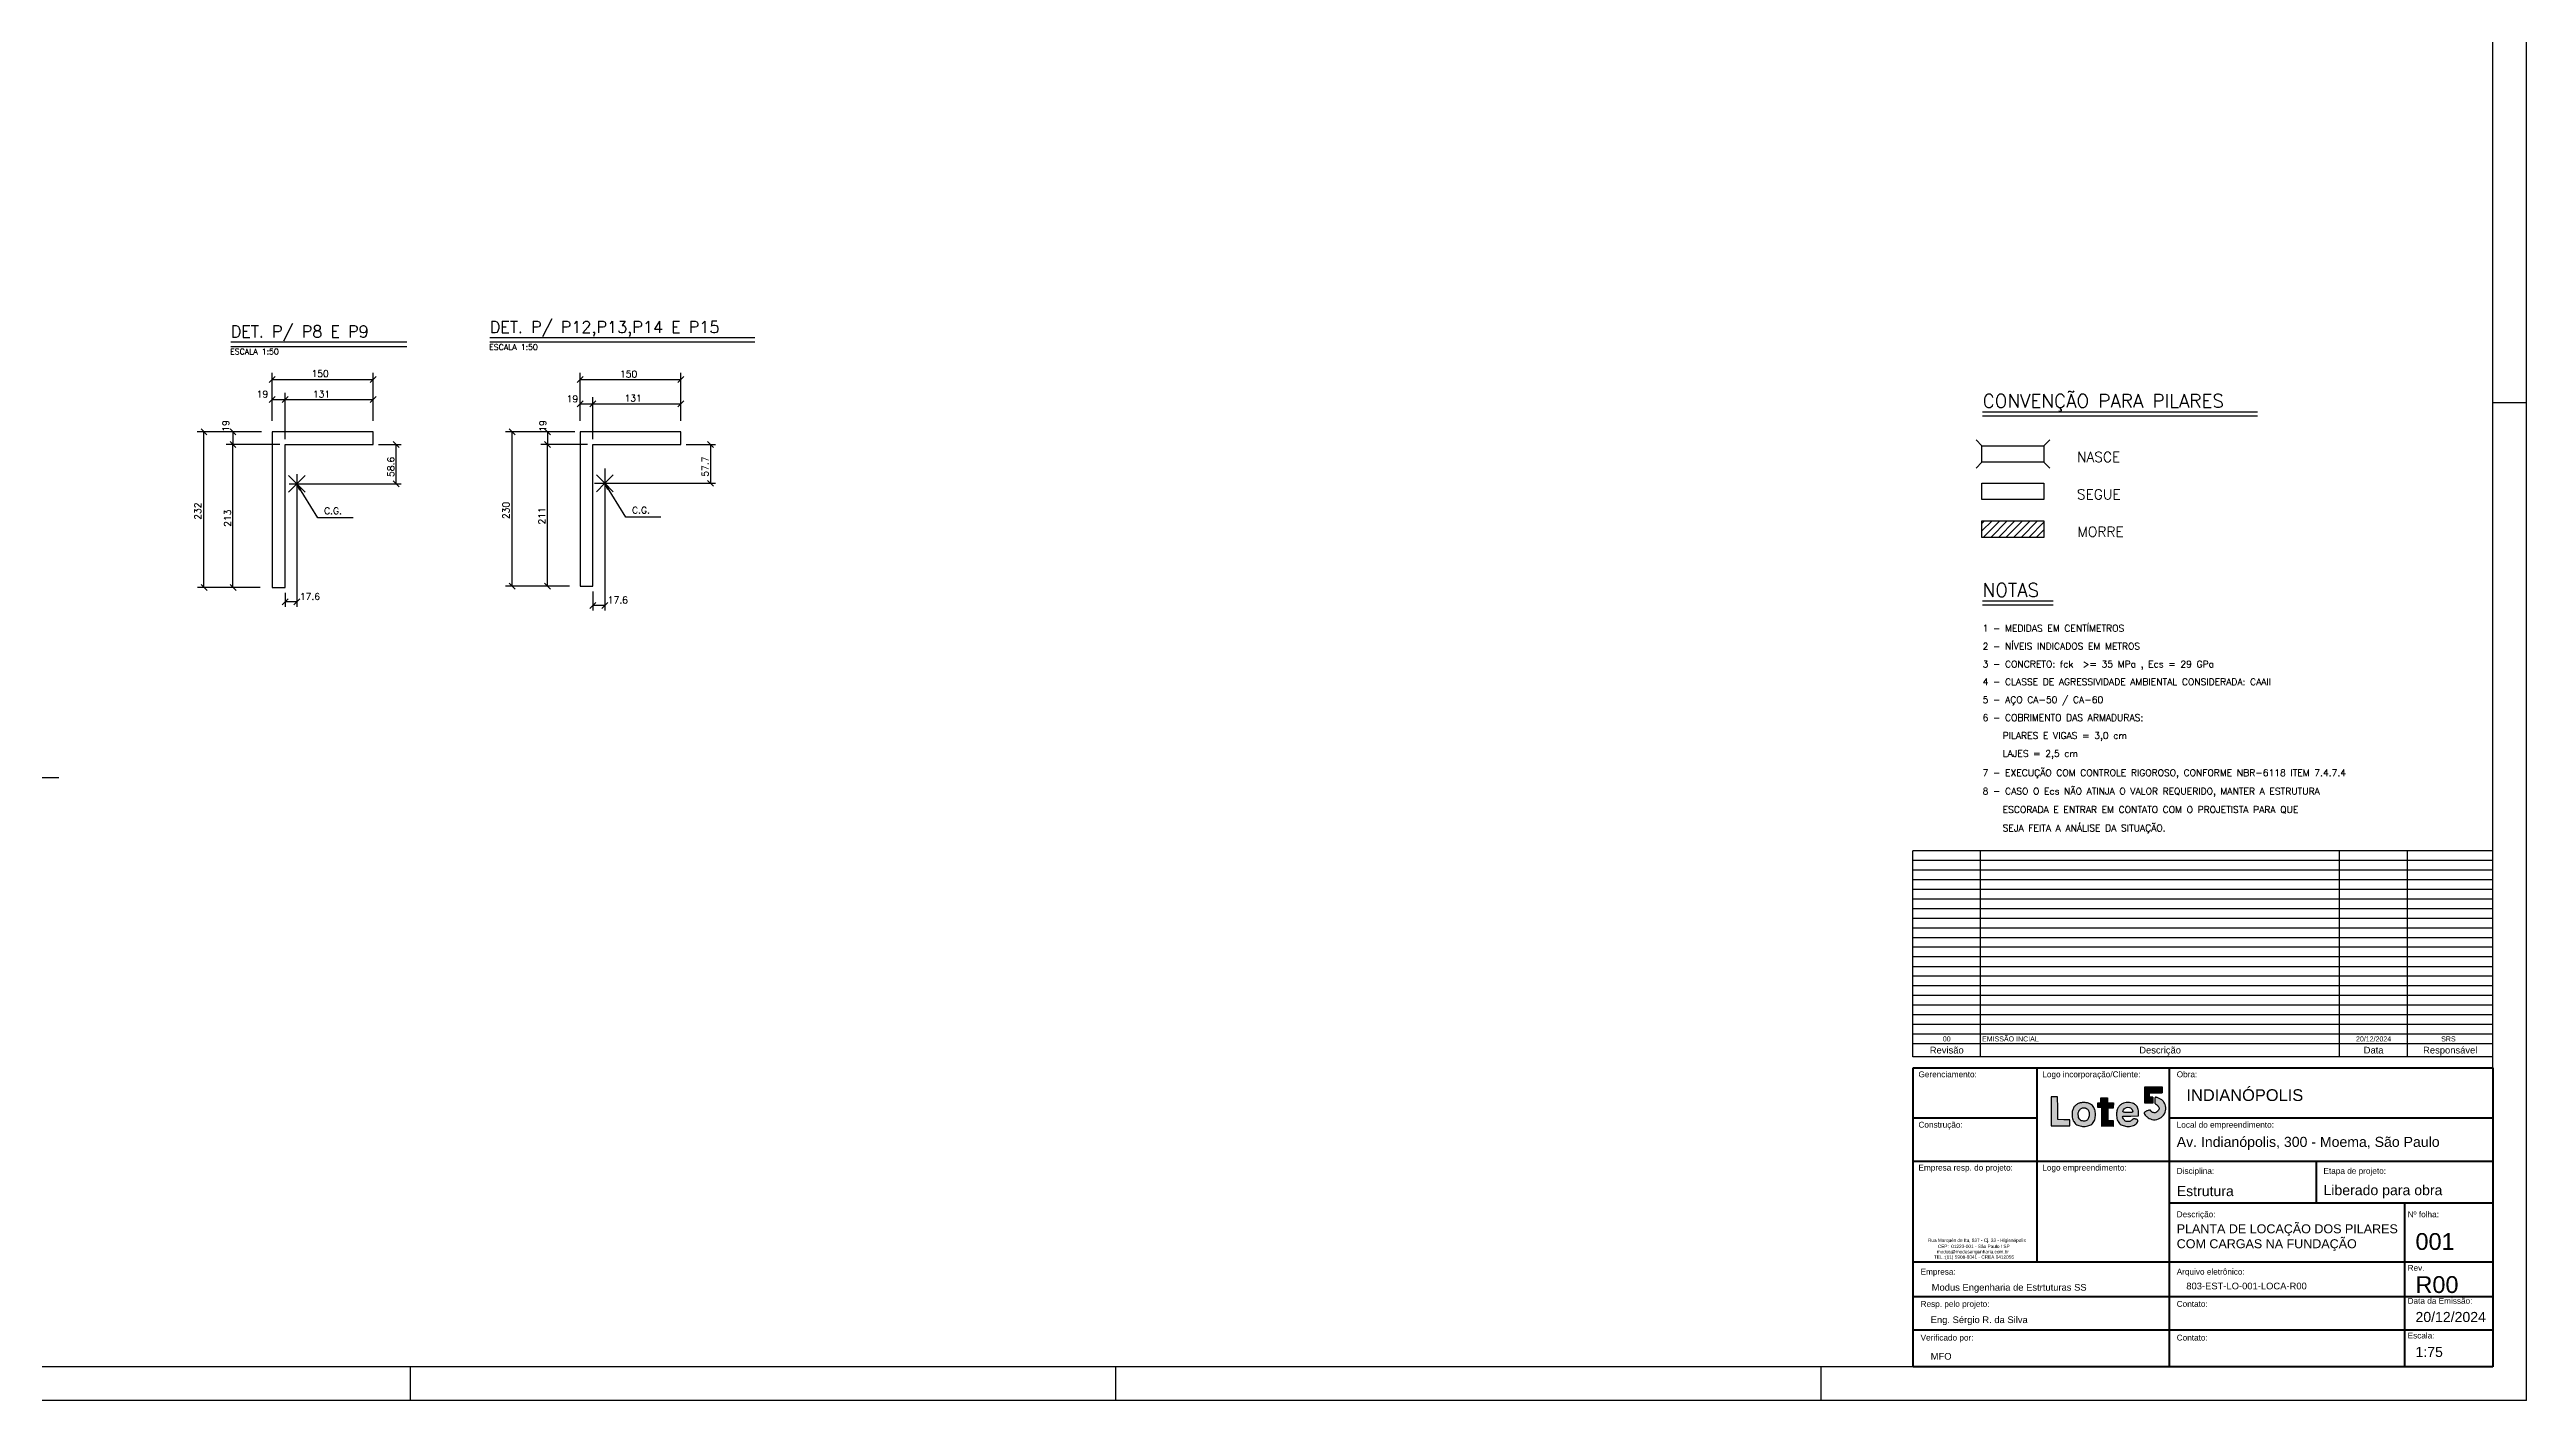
# Model space of a CAD drawing. Extents: x 13140 to 24180, y 0 to 6308.
# Drawn here: x 18649 to 24180, y 0 to 3016 of the extents above; entities that cross this region are included whole.
import ezdxf

# ---------------------------------------------------------------- set-up
doc = ezdxf.new("R2010")
doc.units = 0
doc.header["$LTSCALE"] = 75
doc.header["$MEASUREMENT"] = 0
doc.layers.get('0').update_dxf_attribs({"color": 3, "linetype": 'CONTINUOUS'})
for name, color, linetype in [('212', 3, 'CONTINUOUS'), ('216', 3, 'CONTINUOUS'), ('221', 1, 'CONTINUOUS'), ('222', 6, 'CONTINUOUS'), ('250', 1, 'CONTINUOUS')]:
    doc.layers.add(name, color=color, linetype=linetype)
for name, color, linetype, lineweight in [('A-DETL-THIN', 3, 'CONTINUOUS', 30), ('G-ANNO-TTLB', 6, 'CONTINUOUS', 50), ('G-ANO-TIT', 7, 'CONTINUOUS', 9)]:
    doc.layers.add(name, color=color, linetype=linetype, lineweight=lineweight)
doc.styles.add('Arial_12', font='arial.ttf', dxfattribs={"height": 0.001})
doc.styles.add('Arial_13', font='arial.ttf', dxfattribs={"height": 0.003})
doc.styles.add('Arial_14', font='arial.ttf', dxfattribs={"height": 0.00175})
doc.styles.add('Arial_15', font='arial.ttf', dxfattribs={"height": 0.005})
doc.styles.add('Arial_16', font='arial.ttf', dxfattribs={"height": 0.0035})
doc.styles.add('Arial_17', font='arial.ttf', dxfattribs={"height": 0.0015})
doc.styles.add('Arial_5', font='arial.ttf', dxfattribs={"height": 0.002})
doc.styles.get("Standard").update_dxf_attribs({"font": 'ROMANS.SHX'})

# ---------------------------------------------------------------- blocks, each defined once
blk = doc.blocks.new('lote 5')
at = {"linetype": 'Continuous', "true_color": 0x4554a5}
h = blk.add_hatch(color=175, dxfattribs=at)
h.dxf.hatch_style = 1
h.paths.add_polyline_path([(11, 48), (5.5, 48), (0, 48), (0, 24), (0, 0), (15.5, 0), (31, 0), (31, 5), (31, 9.9), (21.2, 10.2), (11.5, 10.5), (11.2, 29.2)])
h.paths.add_polyline_path([(37.9, 30.8, 0.084936), (35.7, 25.4, 0.054013), (35, 18.7, 0.076254), (36.3, 10.3, 0.121611), (40.1, 4, 0.121091), (46.3, 0.3, 0.075213), (54.8, -1, 0.079274), (63, 0.3, 0.122166), (69.1, 4.1, 0.119298), (72.7, 10.4, 0.073422), (74, 18.9, 0.079741), (72.7, 27.2, 0.113763), (68.8, 33.6, 0.115788), (62.6, 37.5, 0.084778), (54.5, 38.9, 0.027052), (52.7, 38.8, 0.016056), (50.6, 38.5, 0.016045), (48.4, 38.1, 0.026508), (46.7, 37.6, 0.076216), (41.6, 34.8, 0.092554)])
h.paths.add_polyline_path([(50.3, 28.9, -0.127794), (54.5, 30, -0.041315), (55.8, 29.9, -0.029052), (57.3, 29.6, -0.029465), (58.7, 29.1, -0.053017), (59.7, 28.5, -0.174394), (63.1, 23.7, -0.106368), (63.5, 16.8, -0.114375), (61, 10.6, -0.218011), (56.5, 8, -0.062111), (52.1, 8.1, -0.122868), (48.9, 9.4, -0.125878), (46.7, 12, -0.066941), (45.5, 16.1, -0.079418), (45.4, 21.4, -0.106796), (47.1, 25.9, -0.122388)], flags=16)
h = blk.add_hatch(color=175, dxfattribs=at)
h.dxf.hatch_style = 1
h.paths.add_polyline_path([(84.3, -0.7), (103.3, -0.9), (103.3, 8.9), (94.5, 8.9), (94.5, 29.5), (103.5, 29.6), (104.1, 38), (94, 38), (94, 46.6), (83.1, 46.6), (83.1, 38.2), (78, 38.2), (78, 30.3), (84.6, 30.3)])
h = blk.add_hatch(color=175, dxfattribs=at)
h.dxf.hatch_style = 1
h.paths.add_polyline_path([(145.5, 22.7, 0.038669), (145.1, 27.1, 0.075044), (144.1, 30.5, 0.076697), (142.1, 33.4, 0.042002), (138.8, 36.3, 0.103568), (135.5, 37.8, 0.038688), (130.4, 38.6, 0.038727), (125, 38.6, 0.069033), (120.7, 37.6, 0.076395), (115.6, 34.8, 0.090783), (111.9, 30.7, 0.083017), (109.8, 25.2, 0.053063), (109, 18.5, 0.077839), (110.3, 10.2, 0.118578), (114, 4.1, 0.119274), (120.1, 0.3, 0.079352), (128.2, -1, 0.034827), (133.1, -0.7, 0.056094), (137.1, 0.4, 0.06475), (140.3, 2.1, 0.070678), (142.9, 4.6, 0.05252), (144.5, 7.1, 0.188977), (144.6, 8.9, 0.203461), (143.5, 10.3, 0.061382), (140.9, 11.3, 0.028075), (138.8, 11.7, 0.097756), (137.4, 11.6, 0.099528), (136.2, 10.9, 0.029702), (134.7, 9.6, -0.083794), (132.4, 7.9, -0.077181), (129.6, 7.1, -0.07687), (126.7, 7.1, -0.082035), (123.9, 8, -0.102945), (122.4, 9.3, -0.031057), (120.6, 11.9, -0.025111), (119.1, 14.6, -0.415036), (119.6, 15.8, -0.001685), (123.4, 16, -0.005312), (127.7, 16.2, -0.003368), (132.6, 16.3), (145.5, 16.5)])
h.paths.add_polyline_path([(135.6, 22.8, -0.172618), (134.7, 22.3, -0.052233), (132.7, 22.1, -0.004945), (127.7, 22.2, -0.004965), (122.8, 22.4, -0.056436), (120.8, 22.8, -0.196706), (120, 23.4, -0.167259), (119.8, 24.5, -0.166753), (121.7, 28.2, -0.123934), (125.8, 30.5, -0.124843), (130.4, 30.6, -0.170256), (133.9, 28.4, -0.031108), (134.7, 27.2, -0.028485), (135.4, 25.9, -0.029637), (135.9, 24.7, -0.077582), (136, 23.8, -0.175193)], flags=16)
h.paths.add_polyline_path([(172.9, 37.6, 0.143338), (173.6, 36.6, 0.062298), (175, 35.7, -0.052748), (176, 35, -0.029639), (177.2, 34, -0.029212), (178.2, 32.9, -0.041879), (179, 31.7, -0.026096), (179.8, 30.1, -0.101625), (180, 29, -0.101625), (179.8, 27.9, -0.026095), (179, 26.2, -0.071265), (177, 23.6, -0.101562), (174.5, 22.1, -0.11176), (171.9, 21.7, -0.101333), (169.2, 22.4, -0.029919), (168, 23.1, -0.029589), (166.9, 23.9, -0.030964), (166.1, 24.8, -0.091595), (165.7, 25.5, 0.136181), (165.1, 26.2, 0.183723), (164.4, 26.4, 0.06924), (163, 26.1, 0.008384), (160.3, 25.1, 0.02358), (158.4, 24.3, 0.030227), (156.8, 23.3, 0.03105), (155.6, 22.4, 0.166559), (155.2, 21.7, 0.208588), (155.7, 19.5, 0.04086), (158.4, 16.3, 0.042098), (161.9, 13.3, 0.062387), (165.5, 11.4, 0.146494), (176.1, 10.6, 0.142355), (185.5, 15.8, 0.142493), (190.7, 25.1, 0.14685), (189.9, 35.7, 0.073862), (187.8, 39.5, 0.055813), (184.5, 43, 0.054226), (180.3, 45.7, 0.06006), (175.8, 47.4, 0.049988), (174.2, 47.6, 0.271112), (173.5, 47.2, 0.114882), (173.1, 46, 0.007003), (172.8, 42.4, 0.011174), (172.7, 39.1, 0.080533)])
at = {"linetype": 'Continuous', "true_color": 0xadddf7}
h = blk.add_hatch(color=141, dxfattribs=at)
h.dxf.hatch_style = 1
h.paths.add_polyline_path([(185, 54.9), (185, 64.9), (156, 64.9), (156, 37.6), (169.3, 37.6), (169.3, 47.6), (164.2, 47.6), (164.2, 54.9)])
at = {"linetype": 'Continuous'}
for p, q in [((83, 46.6), (94, 46.6)), ((83.1, 38.2), (83.1, 46.6)), ((94, 46.6), (94, 38)), ((156, 37.6), (156, 64.9)), ((156, 64.9), (185, 64.9)), ((164.2, 47.6), (164.2, 54.9)), ((164.2, 54.9), (185, 54.9)), ((169.3, 47.6), (164.2, 47.6)), ((169.3, 47.6), (169.3, 37.6)), ((185, 64.9), (185, 54.9)), ((78, 30.3), (78, 38.2)), ((78, 38.2), (83.1, 38.2)), ((84.6, 30.3), (78, 30.3)), ((84.3, -0.9), (84.6, 30.3)), ((94, 38), (104.1, 38)), ((103.5, 29.6), (94.5, 29.5)), ((94.5, 29.5), (94.5, 8.9)), ((94.5, 8.9), (103.3, 8.9)), ((103.3, 8.9), (103.3, -0.9)), ((104.1, 38), (103.5, 29.6)), ((169.3, 37.6), (156, 37.6)), ((103.3, -0.9), (84.3, -0.7))]:
    blk.add_line(p, q, dxfattribs=at)
blk.add_lwpolyline([(0, 24), (0, 0), (15.5, 0), (31, 0), (31, 5), (31, 9.9), (21.2, 10.2), (11.5, 10.5), (11.2, 29.2), (11, 48), (5.5, 48), (0, 48)], close=True)
for points in [[(172.8, 42.4, 0.011176), (172.7, 39.1, 0.080533), (172.9, 37.6, 0.143338), (173.6, 36.6, 0.062298), (175, 35.7, -0.052748), (176, 35, -0.029614), (177.2, 34, -0.029236), (178.2, 32.9, -0.041879), (179, 31.7, -0.026096), (179.8, 30.1, -0.101625), (180, 29, -0.101625), (179.8, 27.9, -0.026096), (179, 26.2, -0.071264), (177, 23.6, -0.101562), (174.5, 22.1, -0.11176), (171.9, 21.7, -0.101332), (169.2, 22.4, -0.029919), (168, 23.1, -0.029589), (166.9, 23.9, -0.030964), (166.1, 24.8, -0.091595), (165.7, 25.5, 0.136181), (165.1, 26.2, 0.183723), (164.4, 26.4, 0.06924), (163, 26.1, 0.008384), (160.3, 25.1, 0.023581), (158.4, 24.3, 0.030227), (156.8, 23.3, 0.03105), (155.6, 22.4, 0.166559), (155.2, 21.7, 0.208588), (155.7, 19.5, 0.04086), (158.4, 16.3, 0.042098), (161.9, 13.3, 0.062386), (165.5, 11.4, 0.146494), (176.1, 10.6, 0.142355), (185.5, 15.8, 0.142493), (190.7, 25.1, 0.14685), (189.9, 35.7, 0.073863), (187.8, 39.5, 0.055813), (184.5, 43, 0.054226), (180.3, 45.7, 0.06006), (175.8, 47.4, 0.049987), (174.2, 47.6, 0.271111), (173.5, 47.2, 0.114883), (173.1, 46, 0.007002)], [(46.7, 37.6, 0.076216), (41.6, 34.8, 0.092553), (37.9, 30.8, 0.084937), (35.7, 25.4, 0.054013), (35, 18.7, 0.076254), (36.3, 10.3, 0.12161), (40.1, 4, 0.121091), (46.3, 0.3, 0.075213), (54.8, -1, 0.079274), (63, 0.3, 0.122165), (69.1, 4.1, 0.119298), (72.7, 10.4, 0.073422), (74, 18.9, 0.079741), (72.7, 27.2, 0.113746), (68.8, 33.6, 0.115805), (62.6, 37.5, 0.084778), (54.5, 38.9, 0.027052), (52.7, 38.8, 0.016056), (50.6, 38.5, 0.016045), (48.4, 38.1, 0.026508)], [(59.7, 28.5, -0.174394), (63.1, 23.7, -0.106368), (63.5, 16.8, -0.114376), (61, 10.6, -0.218011), (56.5, 8, -0.062111), (52.1, 8.1, -0.122867), (48.9, 9.4, -0.125878), (46.7, 12, -0.066936), (45.5, 16.1, -0.079422), (45.4, 21.4, -0.106796), (47.1, 25.9, -0.122396), (50.3, 28.9, -0.127791), (54.5, 30, -0.041309), (55.8, 29.9, -0.029057), (57.3, 29.6, -0.02946), (58.7, 29.1, -0.053017)], [(120.7, 37.6, 0.076392), (115.6, 34.8, 0.090789), (111.9, 30.7, 0.083014), (109.8, 25.2, 0.053063), (109, 18.5, 0.077839), (110.3, 10.2, 0.118577), (114, 4.1, 0.119274), (120.1, 0.3, 0.079352), (128.2, -1, 0.034827), (133.1, -0.7, 0.056094), (137.1, 0.4, 0.06475), (140.3, 2.1, 0.070679), (142.9, 4.6, 0.052519), (144.5, 7.1, 0.188977), (144.6, 8.9, 0.203461), (143.5, 10.3, 0.061383), (140.9, 11.3, 0.028074), (138.8, 11.7, 0.097756), (137.4, 11.6, 0.099528), (136.2, 10.9, 0.029702), (134.7, 9.6, -0.083794), (132.4, 7.9, -0.077181), (129.6, 7.1, -0.076871), (126.7, 7.1, -0.082035), (123.9, 8, -0.102944), (122.4, 9.3, -0.031057), (120.6, 11.9, -0.025111), (119.1, 14.6, -0.317534), (119.3, 15.7, -0.184471), (119.8, 15.8, -0.00161), (123.4, 16, -0.005312), (127.7, 16.2, -0.003368), (132.6, 16.3), (145.5, 16.5), (145.5, 22.7, 0.038669), (145.1, 27.1, 0.075045), (144.1, 30.5, 0.076697), (142.1, 33.4, 0.042002), (138.8, 36.3, 0.103568), (135.5, 37.8, 0.038694), (130.4, 38.6, 0.038721), (125, 38.6, 0.069033)], [(133.9, 28.4, -0.031108), (134.7, 27.2, -0.028484), (135.4, 25.9, -0.029638), (135.9, 24.7, -0.077582), (136, 23.8, -0.175194), (135.6, 22.8, -0.172618), (134.7, 22.3, -0.052233), (132.7, 22.1, -0.004945), (127.7, 22.2, -0.004965), (122.8, 22.4, -0.056436), (120.8, 22.8, -0.196706), (120, 23.4, -0.167259), (119.8, 24.5, -0.166753), (121.7, 28.2, -0.123934), (125.8, 30.5, -0.124843), (130.4, 30.6, -0.170257)]]:
    blk.add_lwpolyline(points, format="xyb", close=True)

msp = doc.modelspace()

# ---------------------------------------------------------------- linework, layer by layer
for p, q in [((24180, 0), (24180, 6307.5)), ((24105, 2227.5), (24180, 2227.5)), ((19455, 0), (19455, 75)), ((21030, 0), (21030, 75)), ((24180, 0), (13140, 0))]:
    msp.add_line(p, q)
msp.add_lwpolyline([(22605, 0), (22605, 75)])
at = {"layer": '216'}
for p, q in [((19140.1, 2272.7), (19153.4, 2286)), ((19365.1, 2272.7), (19378.4, 2286)), ((19827.5, 2272.7), (19840.7, 2286)), ((20052.5, 2272.7), (20065.7, 2286)), ((19140.1, 2227.9), (19153.4, 2241.2)), ((19168.6, 2227.9), (19181.9, 2241.2)), ((19365.1, 2227.9), (19378.4, 2241.2)), ((19827.5, 2218.1), (19840.7, 2231.4)), ((19856, 2218.1), (19869.2, 2231.4)), ((20052.5, 2218.1), (20065.7, 2231.4)), ((18987.6, 2169.2), (19000.9, 2155.9)), ((19052.4, 2169.2), (19065.6, 2155.9)), ((19675.7, 2169.2), (19689, 2155.9)), ((19754.8, 2169.2), (19768.1, 2155.9)), ((19052.4, 2140.7), (19065.6, 2127.4)), ((19430.1, 2127.4), (19416.8, 2140.7)), ((19754.8, 2140.7), (19768.1, 2127.4)), ((20118.7, 2140.7), (20131.9, 2127.4)), ((19201.6, 2046.2), (19182.9, 2065)), ((19201.6, 2046.2), (19220.4, 2065)), ((19430.1, 2039.6), (19416.8, 2052.9)), ((19889.2, 2047.5), (19870.4, 2066.2)), ((19889.2, 2047.5), (19870.4, 2028.7)), ((19889.2, 2047.5), (19907.9, 2066.2)), ((19889.2, 2047.5), (19907.9, 2028.7)), ((20118.7, 2054.1), (20131.9, 2040.9)), ((19201.6, 2046.2), (19182.9, 2027.5)), ((19201.6, 2046.2), (19220.4, 2027.5)), ((18988.2, 1821.2), (19001.4, 1807.9)), ((19052.9, 1821.2), (19066.2, 1807.9)), ((19181.9, 1789.4), (19168.6, 1776.2)), ((19208.3, 1789.4), (19195, 1776.2)), ((19675.7, 1824.2), (19689, 1810.9)), ((19754.8, 1824.2), (19768.1, 1810.9)), ((19869.2, 1781.6), (19856, 1768.3)), ((19895.8, 1781.6), (19882.5, 1768.3))]:
    msp.add_line(p, q, dxfattribs=at)
at = {"layer": '221'}
for p, q in [((19053.8, 2353.2), (19446.9, 2353.2)), ((19632.2, 2363.2), (20224.4, 2363.2)), ((22965.7, 2198.4), (23579.7, 2198.4)), ((22964.2, 1941.1), (22986.8, 1963.7)), ((22964.2, 1958), (22969.9, 1963.7)), ((22966.9, 1926.8), (23003.8, 1963.7)), ((22983.8, 1926.8), (23020.7, 1963.7)), ((23000.8, 1926.8), (23037.7, 1963.7)), ((23017.8, 1926.8), (23054.7, 1963.7)), ((23034.7, 1926.8), (23071.6, 1963.7)), ((23051.7, 1926.8), (23088.6, 1963.7)), ((23068.6, 1926.8), (23102.6, 1960.7)), ((23085.6, 1926.8), (23102.6, 1943.8)), ((22965.7, 1776.2), (23123.2, 1776.2))]:
    msp.add_line(p, q, dxfattribs=at)
at = {"layer": '222'}
for p, q in [((24105, 75), (24105, 6232.5)), ((19053.8, 2363.2), (19446.9, 2363.2)), ((19632.2, 2373.2), (20224.4, 2373.2)), ((22965.7, 2207.4), (23579.7, 2207.4)), ((22964.2, 2131.5), (22951.1, 2144.5)), ((22964.2, 2131.5), (23102.6, 2131.5)), ((22964.2, 2094.6), (22964.2, 2131.5)), ((23102.6, 2131.5), (23115.6, 2144.5)), ((23102.6, 2131.5), (23102.6, 2094.6)), ((22964.2, 2094.6), (22951.1, 2081.5)), ((23102.6, 2094.6), (22964.2, 2094.6)), ((22964.2, 2048), (23102.6, 2048)), ((22964.2, 2011.1), (22964.2, 2048)), ((23102.6, 2094.6), (23115.6, 2081.5)), ((23102.6, 2048), (23102.6, 2011.1)), ((23102.6, 2011.1), (22964.2, 2011.1)), ((22964.2, 1963.7), (23102.6, 1963.7)), ((22964.2, 1926.8), (22964.2, 1963.7)), ((23102.6, 1963.7), (23102.6, 1926.8)), ((23102.6, 1926.8), (22964.2, 1926.8)), ((22965.7, 1785.2), (23123.2, 1785.2)), ((24105, 75), (13327.5, 75))]:
    msp.add_line(p, q, dxfattribs=at)
for points in [[(19146.8, 1814.6), (19146.8, 1814.6), (19175.3, 1814.6), (19175.3, 2134.1), (19371.8, 2134.1), (19371.8, 2162.6), (19146.8, 2162.6), (19146.8, 1814.6)], [(19834.1, 1817.6), (19834.1, 1817.6), (19862.6, 1817.6), (19862.6, 2134.1), (20059.1, 2134.1), (20059.1, 2162.6), (19834.1, 2162.6), (19834.1, 1817.6)]]:
    msp.add_lwpolyline(points, dxfattribs=at)
at = {"layer": '250'}
for p, q in [((19146.8, 2186.6), (19146.8, 2294.4)), ((19146.8, 2279.4), (19371.8, 2279.4)), ((19371.8, 2186.6), (19371.8, 2294.4)), ((19834.1, 2186.6), (19834.1, 2294.4)), ((19834.1, 2279.4), (20059.1, 2279.4)), ((20059.1, 2186.6), (20059.1, 2294.4)), ((19146.8, 2234.6), (19175.3, 2234.6)), ((19175.3, 2146.1), (19175.3, 2249.6)), ((19175.3, 2234.6), (19371.8, 2234.6)), ((19834.1, 2224.8), (19862.6, 2224.8)), ((19862.6, 2146.1), (19862.6, 2239.8)), ((19862.6, 2224.8), (20059.1, 2224.8)), ((19122.8, 2162.6), (18979.2, 2162.6)), ((18994.2, 1814.6), (18994.2, 2162.6)), ((19059, 2162.6), (19059, 2134.1)), ((19822.1, 2162.6), (19667.3, 2162.6)), ((19682.3, 1817.6), (19682.3, 2162.6)), ((19761.4, 2162.6), (19761.4, 2134.1)), ((19163.3, 2134.1), (19044, 2134.1)), ((19059, 1814.6), (19059, 2134.1)), ((19383.8, 2134.1), (19434.7, 2134.1)), ((19423.5, 2046.2), (19423.5, 2134.1)), ((19850.6, 2134.1), (19746.4, 2134.1)), ((19761.4, 1817.6), (19761.4, 2134.1)), ((20071.1, 2134.1), (20136.5, 2134.1)), ((20125.3, 2134.1), (20125.3, 2047.5)), ((19201.6, 2067.7), (19201.6, 1771.5)), ((19866.2, 2047.5), (20136.5, 2047.5)), ((19889.2, 2080.5), (19889.2, 1763.7)), ((19184.2, 2046.2), (19434.7, 2046.2)), ((19119.3, 1814.6), (18979.8, 1814.6)), ((19175.3, 1802.6), (19175.3, 1771.5)), ((19201.6, 1782.8), (19175.3, 1782.8)), ((19810.1, 1817.6), (19667.3, 1817.6)), ((19862.6, 1805.6), (19862.6, 1763.7)), ((19889.2, 1775), (19862.6, 1775))]:
    msp.add_line(p, q, dxfattribs=at)
for points in [[(20014.6, 1971.6), (19936, 1971.6), (19889.2, 2047.5), (19898.6, 2035.9), (19889.2, 2047.5), (19895.3, 2033.8)], [(19327.1, 1970.3), (19248.5, 1970.3), (19201.6, 2046.2), (19211.1, 2034.6), (19201.6, 2046.2), (19207.8, 2032.5)], [(18669.9, 1390.2), (18369.6, 1390.2), (18276.5, 1540.9), (18286, 1529.3), (18276.5, 1540.9), (18282.7, 1527.3)]]:
    msp.add_lwpolyline(points, dxfattribs=at)
at = {"layer": 'A-DETL-THIN'}
for p, q in [((24105, 1227.2), (22810.1, 1227.2)), ((22810.1, 767.2), (22810.1, 1227.2)), ((22961, 817.5), (22961, 1227.2)), ((23762.9, 817.5), (23762.9, 1227.2)), ((23914.5, 817.5), (23914.5, 1227.2)), ((24105, 767.2), (24105, 1227.2)), ((24105, 1205.6), (22810.1, 1205.6)), ((24105, 1184.1), (22810.1, 1184.1)), ((24105, 1162.5), (22810.1, 1162.5)), ((24105, 1140.9), (22810.1, 1140.9)), ((24105, 1119.4), (22810.1, 1119.4)), ((24105, 1097.8), (22810.1, 1097.8)), ((24105, 1076.2), (22810.1, 1076.2)), ((24105, 1054.7), (22810.1, 1054.7)), ((24105, 1033.1), (22810.1, 1033.1)), ((24105, 1011.6), (22810.1, 1011.6)), ((24105, 990), (22810.1, 990)), ((24105, 968.4), (22810.1, 968.4)), ((24105, 946.9), (22810.1, 946.9)), ((24105, 925.3), (22810.1, 925.3)), ((24105, 903.7), (22810.1, 903.7)), ((24105, 882.2), (22810.1, 882.2)), ((24105, 860.6), (22810.1, 860.6)), ((24105, 839), (22810.1, 839)), ((24105, 817.5), (22810.1, 817.5)), ((22961, 795.9), (22810.1, 795.9)), ((22961, 795.9), (22961, 817.5)), ((23762.9, 795.9), (22961, 795.9)), ((22961, 767.2), (22961, 795.9)), ((23762.9, 795.9), (23762.9, 817.5)), ((23914.5, 795.9), (23762.9, 795.9)), ((23762.9, 767.2), (23762.9, 795.9)), ((23914.5, 795.9), (23914.5, 817.5)), ((24105, 795.9), (23914.5, 795.9)), ((23914.5, 767.2), (23914.5, 795.9)), ((24105, 767.2), (22810.1, 767.2))]:
    msp.add_line(p, q, dxfattribs=at)
at = {"layer": 'G-ANNO-TTLB'}
for p, q in [((22810.7, 75), (22810.7, 742.7)), ((22810.7, 742.7), (24105, 742.7)), ((24105, 742.7), (24105, 75)), ((23087.2, 630.2), (22810.7, 630.2)), ((24105, 630.2), (23382.5, 630.2)), ((22810.7, 534.5), (24105, 534.5)), ((23710.3, 534.5), (23710.3, 441.4)), ((24105, 156.8), (22810.7, 156.8))]:
    msp.add_line(p, q, dxfattribs=at)

# ---------------------------------------------------------------- block references
at = {"linetype": 'Continuous', "xscale": 1.340735350128545, "yscale": 1.340735350128545, "zscale": 1.340735350128545}
msp.add_blockref('lote 5', (23118.5, 613.1), dxfattribs=at)

# ---------------------------------------------------------------- texts
for s, p in [('1 - MEDIDAS EM CENTÍMETROS', (22965.7, 1716.3)), ('2 - NÍVEIS INDICADOS EM METROS', (22965.7, 1676.3)), ('3 - CONCRETO: fck  >= 35 MPa , Ecs = 29 GPa', (22965.7, 1636.3)), ('4 - CLASSE DE AGRESSIVIDADE AMBIENTAL CONSIDERADA: CAAII', (22965.7, 1596.8)), ('5 - AÇO CA-50 / CA-60', (22965.7, 1556.8)), ('6 - COBRIMENTO DAS ARMADURAS:', (22965.7, 1516.8)), ('    PILARES E VIGAS = 3,0 cm', (22965.7, 1476.8)), ('    LAJES = 2,5 cm', (22965.7, 1436.8)), ('7 - EXECUÇÃO COM CONTROLE RIGOROSO, CONFORME NBR-6118 ITEM 7.4.7.4', (22965.7, 1393.8)), ('8 - CASO O Ecs NÃO ATINJA O VALOR REQUERIDO, MANTER A ESTRUTURA', (22965.7, 1352.7)), ('    SEJA FEITA A ANÁLISE DA SITUAÇÃO.', (22965.7, 1270.4)), ('    ESCORADA E ENTRAR EM CONTATO COM O PROJETISTA PARA QUE', (22965.7, 1311.6))]:
    msp.add_text(s, height=15).set_placement(p)
at = {"layer": '212'}
for p in [(19052.5, 2335.2), (19630.9, 2345.2)]:
    msp.add_text('ESCALA 1:50', height=12.75, dxfattribs=at).set_placement(p)
at = {"layer": '216'}
for s, p in [('150', (19234.3, 2284.8)), ('150', (19923.1, 2283.9)), ('19', (19111.8, 2239.1)), ('131', (19237.5, 2239.1)), ('19', (19804.1, 2228.5)), ('131', (19933.2, 2230)), ('C.G.', (19262.5, 1978.6)), ('C.G.', (19950.1, 1979.9)), ('17.6', (19208.3, 1787.3)), ('17.6', (19895.8, 1779.5))]:
    msp.add_text(s, height=15, dxfattribs=at).set_placement(p)
for s, p in [('19', (19050.3, 2162.6)), ('19', (19758.5, 2162.6)), ('58.6', (19419, 2061.6)), ('57.7', (20120.8, 2062.3)), ('232', (18987.8, 1966.1)), ('230', (19676.1, 1967.6)), ('213', (19054.5, 1950.3)), ('211', (19756.3, 1955.5))]:
    msp.add_text(s, height=15, rotation=90, dxfattribs=at).set_placement(p)
at = {"layer": '222'}
for s, height, p in [('DET. P/ P8 E P9', 26.25, (19053.8, 2373.2)), ('DET. P/ P12,P13,P14 E P15', 26.25, (19632.2, 2383.2)), ('CONVENÇÃO PARA PILARES', 30, (22965.7, 2216.4)), ('NASCE', 22.5, (23176.4, 2095)), ('SEGUE', 22.5, (23176.4, 2011.5)), ('MORRE', 22.5, (23177.4, 1928.1)), ('NOTAS', 30, (22965.7, 1794.2))]:
    msp.add_text(s, height=height, dxfattribs=at).set_placement(p)
at = {"layer": 'G-ANO-TIT', "line_spacing_factor": 0.941778}
for s, insert, char_height, width, attachment_point, style in [('Revisão', (22885.6, 789.6), 15, 90.534, 2, 'Arial_5'), ('00', (22885.6, 812.7), 11.25, 20.935, 2, 'Arial_17'), ('EMISSÃO INCIAL', (22964.4, 812.7), 11.25, 397.356, 1, 'Arial_17'), ('Descrição', (23362, 789.6), 15, 111.102, 2, 'Arial_5'), ('{\\C7;20/12/2024}', (23838.7, 812.7), 11.25, 94.208, 2, 'Arial_17'), ('Data', (23838.7, 789.6), 15, 52.888, 2, 'Arial_5'), ('Responsável', (24009.8, 789.6), 15, 144.891, 2, 'Arial_5'), ('\\pxql;{\\C7;SRS}', (24008.1, 812.7), 11.25, 37.048, 2, 'Arial_17')]:
    msp.add_mtext(s, dxfattribs=dict(at, insert=insert, char_height=char_height, width=width, attachment_point=attachment_point, style=style))
at = {"layer": 'G-ANO-TIT', "attachment_point": 1}
for s, insert, char_height, width, style in [('Gerenciamento:', (22822.4, 734.6), 13.125, 156.93, 'Arial_14'), ('Logo incorporação/Cliente:', (23099, 734.6), 13.125, 264.557, 'Arial_14'), ('Obra:', (23399.1, 734.6), 13.12, 55.316, 'Arial_14'), ('INDIANÓPOLIS', (23420.8, 694.8), 26.25, 320.475, 'Arial_16'), ('Construção:', (22822.4, 622.1), 13.125, 120.253, 'Arial_14'), ('Local do empreendimento:', (23399.1, 622.1), 13.125, 262.152, 'Arial_14'), ('Av. Indianópolis, 300 - Moema, São Paulo', (23399.1, 588.5), 22.5, 725.728, 'Arial_13'), ('Empresa resp. do projeto:', (22822.4, 526.3), 13.125, 254.937, 'Arial_14'), ('Logo empreendimento:', (23099, 526.3), 13.125, 228.481, 'Arial_14'), ('Etapa de projeto:', (23726.8, 519), 13.125, 168.956, 'Arial_14'), ('{\\C7;Liberado para obra}', (23726.8, 480.8), 22.5, 431.709, 'Arial_13'), ('{\\C7;PLANTA DE LOCAÇÃO DOS PILARES COM CARGAS NA FUNDAÇÃO}', (23399.1, 393.2), 20, 536.446, 'Arial_13'), ('Descrição:', (23399.1, 422.1), 13.12, 104.019, 'Arial_14'), ('Nº folha:', (23914.7, 422.1), 13.12, 84.177, 'Arial_14'), ('001', (23932.2, 373.6), 37.5, 108.228, 'Arial_15'), ('Arquivo eletrônico:', (23399.1, 294), 13.125, 181.582, 'Arial_14'), ('Rev.', (23914.7, 302.5), 13.12, 44.494, 'Arial_14'), ('R00', (23932.2, 277.4), 37.5, 118.449, 'Arial_15'), ('Contato:', (23399.1, 222.1), 13.12, 84.177, 'Arial_14'), ('{\\C7;803-EST-LO-001-LOCA-R00}', (23420.5, 263), 15, 334.905, 'Arial_5'), ('Data da Emissão:', (23914.7, 228.9), 13.125, 173.165, 'Arial_14'), ('{\\C7;Eng. Sérgio R. da Silva}', (22849.8, 187.7), 15, 307.848, 'Arial_5'), ('{\\C7;20/12/2024}', (23932.2, 197.6), 22.5, 194.81, 'Arial_13'), ('Verificado por:', (22827.2, 146.8), 13.125, 141.899, 'Arial_14'), ('Contato:', (23399.1, 146.8), 13.12, 84.177, 'Arial_14'), ('{\\C7;MFO}', (22849.8, 106), 15, 221.867, 'Arial_5')]:
    msp.add_mtext(s, dxfattribs=dict(at, insert=insert, char_height=char_height, width=width, style=style))
at = {"layer": 'G-ANO-TIT', "attachment_point": 1, "bg_fill": 3, "box_fill_scale": 1.25, "bg_fill_color": 256, "bg_fill_true_color": 13158600, "bg_fill_transparency": 0}
for s, insert, char_height, width, style in [('{\\C7;Estrutura}', (23399.1, 478.7), 22.5, 189.399, 'Arial_13'), ('CEP:^I01223-001 - São Paulo / SP', (22865.6, 347.7), 7.5, 162.005, 'Arial_12'), ('{\\C7;Modus Engenharia de Estrtuturas SS}', (22852, 260), 15, 505.593, 'Arial_5')]:
    msp.add_mtext(s, dxfattribs=dict(at, insert=insert, char_height=char_height, width=width, style=style))

# ---------------------------------------------------------------- next in the draw order: linework, layer by layer
at = {"layer": 'G-ANNO-TTLB'}
for p, q in [((23382.5, 742.7), (23382.5, 75)), ((23382.5, 441.4), (24105, 441.4)), ((22810.7, 232), (24105, 232))]:
    msp.add_line(p, q, dxfattribs=at)

# ---------------------------------------------------------------- next in the draw order: texts
at = {"layer": 'G-ANO-TIT', "attachment_point": 1, "style": 'Arial_14'}
for s, insert, char_height, width in [('Disciplina:', (23399.1, 519), 13.125, 98.608), ('Empresa:', (22827.2, 294), 13.12, 94.399), ('Resp. pelo projeto:', (22827.2, 222.1), 13.125, 185.791)]:
    msp.add_mtext(s, dxfattribs=dict(at, insert=insert, char_height=char_height, width=width))
at = {"layer": 'G-ANO-TIT', "attachment_point": 1, "bg_fill": 3, "box_fill_scale": 1.25, "bg_fill_color": 256, "bg_fill_true_color": 13158600, "bg_fill_transparency": 0}
for s, insert, char_height, width, style in [('modus@modusengenharia.com.br', (22863.4, 335.8), 7.5, 165.677, 'Arial_12'), ('{\\C7;1:75}', (23932.2, 119.6), 22.5, 89.214, 'Arial_13')]:
    msp.add_mtext(s, dxfattribs=dict(at, insert=insert, char_height=char_height, width=width, style=style))

# ---------------------------------------------------------------- next in the draw order: linework, layer by layer
at = {"layer": 'G-ANNO-TTLB'}
for p, q in [((23907.5, 441.4), (23907.5, 75)), ((24105, 75), (22810.7, 75))]:
    msp.add_line(p, q, dxfattribs=at)

# ---------------------------------------------------------------- next in the draw order: texts
at = {"layer": 'G-ANO-TIT', "insert": (22856.8, 323.9), "char_height": 7.5, "width": 180.604, "attachment_point": 1, "style": 'Arial_12', "bg_fill": 3, "box_fill_scale": 1.25, "bg_fill_color": 256, "bg_fill_true_color": 13158600, "bg_fill_transparency": 0}
msp.add_mtext('TEL.:(11) 5908-8041 - CREA 0412056', dxfattribs=at)
at = {"layer": 'G-ANO-TIT', "insert": (23914.7, 151.5), "char_height": 13.12, "width": 71.551, "attachment_point": 1, "style": 'Arial_14'}
msp.add_mtext('Escala:', dxfattribs=at)

# ---------------------------------------------------------------- next in the draw order: linework, layer by layer
at = {"layer": 'G-ANNO-TTLB'}
msp.add_line((24105, 308.6), (22810.7, 308.6), dxfattribs=at)

# ---------------------------------------------------------------- next in the draw order: texts
at = {"layer": 'G-ANO-TIT', "insert": (22843.7, 361.3), "char_height": 7.5, "width": 230.19, "attachment_point": 1, "style": 'Arial_12', "bg_fill": 3, "box_fill_scale": 1.25, "bg_fill_color": 256, "bg_fill_true_color": 13158600, "bg_fill_transparency": 0}
msp.add_mtext('Rua Marquês de Itu, 837 - Cj. 33 - Higienópolis', dxfattribs=at)

# ---------------------------------------------------------------- next in the draw order: linework, layer by layer
at = {"layer": 'G-ANNO-TTLB'}
msp.add_line((23087.2, 308.6), (23087.2, 742.7), dxfattribs=at)

doc.saveas('drawing.dxf')
